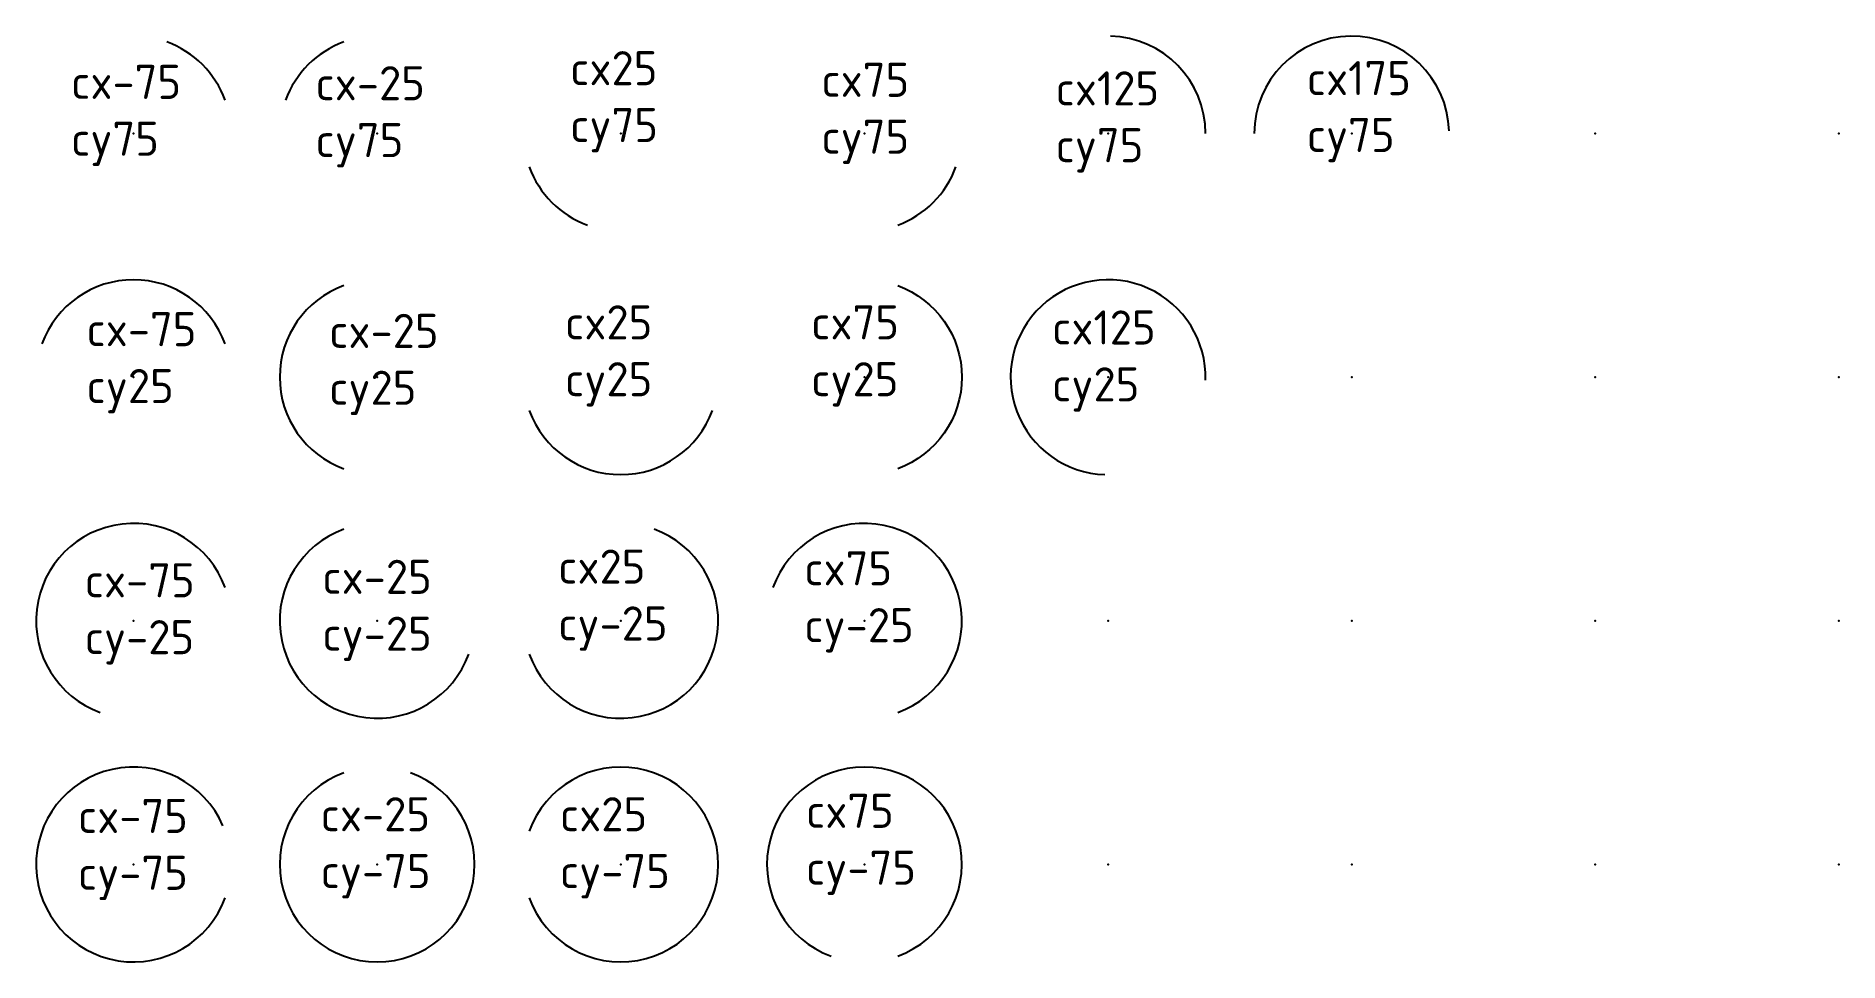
# Model space of a CAD drawing. Header units: millimetres. Extents: x -95 to 275, y -95 to 95.
import ezdxf

# ---------------------------------------------------------------- set-up
doc = ezdxf.new("R2010")
doc.units = ezdxf.units.MM
doc.layers.get('0').update_dxf_attribs({"color": 10})
doc.layers.add('Слой2', color=7, linetype='Continuous')
doc.styles.get("Standard").update_dxf_attribs({"font": 'arial.ttf'})

# ---------------------------------------------------------------- blocks, each defined once
blk = doc.blocks.new('*U4')
blk.add_point((0, 0))
blk = doc.blocks.new('*U5')
at = {"layer": 'Слой2', "color": 0, "linetype": 'ByBlock', "lineweight": -2, "transparency": 16777216}
for p in [(0, 0), (50, 0), (100, 0), (150, 0), (0, -50), (50, -50), (100, -50), (150, -50), (0, -100), (50, -100), (100, -100), (150, -100), (0, -150), (50, -150), (100, -150), (150, -150)]:
    blk.add_blockref('*U4', p, dxfattribs=at)
blk = doc.blocks.new('*U6')
blk.add_point((0, 0))
blk = doc.blocks.new('*U8')
at = {"layer": 'Слой2', "color": 0, "linetype": 'ByBlock', "lineweight": -2, "transparency": 16777216}
for p in [(0, 0), (50, 0), (100, 0), (150, 0), (0, -50), (50, -50), (100, -50), (150, -50), (0, -100), (50, -100), (100, -100), (150, -100), (0, -150), (50, -150), (100, -150), (150, -150)]:
    blk.add_blockref('*U6', p, dxfattribs=at)
blk = doc.blocks.new('*U9')
blk.add_point((0, 0))
blk = doc.blocks.new('*U11')
at = {"layer": 'Слой2', "color": 0, "linetype": 'ByBlock', "lineweight": -2, "transparency": 16777216}
for p in [(0, 0), (50, 0), (100, 0), (150, 0), (0, -50), (50, -50), (100, -50), (150, -50), (0, -100), (50, -100), (100, -100), (150, -100), (0, -150), (50, -150), (100, -150), (150, -150)]:
    blk.add_blockref('*U9', p, dxfattribs=at)

msp = doc.modelspace()

# ---------------------------------------------------------------- linework, layer by layer
for points in [[(-56.21, 81.84, 0.221695), (-68.16, 93.79, 1.869663)], [(-31.84, 93.79, 0.221695), (-43.79, 81.84, 1.24311)], [(145, 75, 0.407174), (125.48, 94.99, 2.871128)], [(194.99, 75.52, 0.986988), (155, 75, 1)], [(6.21, 68.16, 0.221695), (18.16, 56.21, -0.206895)], [(81.84, 56.21, 0.221695), (93.79, 68.16, 4.611843)], [(-56.21, 31.84, 0.700208), (-93.79, 31.84, 1.124479)], [(144.99, 24.36, 2.414214), (124.36, 5.01, -0.022441)], [(-31.84, 43.79, 0.700208), (-31.84, 6.21, 0.176327)], [(81.84, 43.79, -0.700208), (81.84, 6.21, -3.198874)], [(6.21, 18.16, 0.700208), (43.79, 18.16, -1.058863)], [(-56.21, -18.16, 1.569686), (-81.84, -43.79, 0.54616)], [(-31.84, -6.21, 1.569686), (-6.21, -31.84, -0.700208)], [(6.21, -31.84, 1.569686), (31.84, -6.21, 1.428148)], [(81.84, -43.79, 1.569686), (56.21, -18.16, 0.688057)], [(-56.65, -67.05, 5.214617), (-56.21, -81.84, -1.624284)], [(6.21, -81.84, 5.671282), (6.21, -68.16, -0.700208)], [(81.84, -93.79, 5.671282), (68.16, -93.79, 4.070508)], [(-31.84, -56.21, 5.671282), (-18.16, -56.21, 3.171595)]]:
    msp.add_lwpolyline(points, format="xyb")
msp.add_point((-25, 75))

# ---------------------------------------------------------------- block references
at = {"layer": 'Слой2'}
for name, p in [('*U5', (-75, 75)), ('*U8', (125, 75)), ('*U11', (125, 75))]:
    msp.add_blockref(name, p, dxfattribs=at)

# ---------------------------------------------------------------- texts
at = {"layer": 'Слой2', "char_height": 7, "width": 45.4043, "attachment_point": 1}
for s, insert in [('{\\fGOST type B|b0|i0|c0|p34;cx-75\\Pcy75}', (-87.82, 89.1)), ('{\\fGOST type B|b0|i0|c0|p34;cx-\\fGOST type B|b0|i0|c204|p34;2\\fGOST type B|b0|i0|c0|p34;5\\Pcy75}', (-37.66, 88.82)), ('{\\fGOST type B|b0|i0|c0|p34;cx\\fGOST type B|b0|i0|c204|p34;2\\fGOST type B|b0|i0|c0|p34;5\\Pcy75}', (14.6, 91.91)), ('{\\fGOST type B|b0|i0|c0|p34;cx\\fGOST type B|b0|i0|c204|p34;7\\fGOST type B|b0|i0|c0|p34;5\\Pcy75}', (66.16, 89.52)), ('{\\fGOST type B|b0|i0|c0|p34;cx\\fGOST type B|b0|i0|c204|p34;17\\fGOST type B|b0|i0|c0|p34;5\\Pcy75}', (165.78, 89.87)), ('{\\fGOST type B|b0|i0|c0|p34;cx\\fGOST type B|b0|i0|c204|p34;12\\fGOST type B|b0|i0|c0|p34;5\\Pcy75}', (114.22, 87.77)), ('{\\fGOST type B|b0|i0|c0|p34;cx\\fGOST type B|b0|i0|c204|p34;-7\\fGOST type B|b0|i0|c0|p34;5\\Pcy\\fGOST type B|b0|i0|c204|p34;2\\fGOST type B|b0|i0|c0|p34;5}', (-84.66, 38.35)), ('{\\fGOST type B|b0|i0|c0|p34;cx\\fGOST type B|b0|i0|c204|p34;-2\\fGOST type B|b0|i0|c0|p34;5\\Pcy\\fGOST type B|b0|i0|c204|p34;2\\fGOST type B|b0|i0|c0|p34;5}', (-34.86, 38)), ('{\\fGOST type B|b0|i0|c0|p34;cx\\fGOST type B|b0|i0|c204|p34;2\\fGOST type B|b0|i0|c0|p34;5\\Pcy\\fGOST type B|b0|i0|c204|p34;2\\fGOST type B|b0|i0|c0|p34;5}', (13.55, 39.75)), ('{\\fGOST type B|b0|i0|c0|p34;cx\\fGOST type B|b0|i0|c204|p34;7\\fGOST type B|b0|i0|c0|p34;5\\Pcy\\fGOST type B|b0|i0|c204|p34;2\\fGOST type B|b0|i0|c0|p34;5}', (64.06, 39.75)), ('{\\fGOST type B|b0|i0|c0|p34;cx\\fGOST type B|b0|i0|c204|p34;12\\fGOST type B|b0|i0|c0|p34;5\\Pcy\\fGOST type B|b0|i0|c204|p34;2\\fGOST type B|b0|i0|c0|p34;5}', (113.51, 38.7)), ('{\\fGOST type B|b0|i0|c0|p34;cx\\fGOST type B|b0|i0|c204|p34;2\\fGOST type B|b0|i0|c0|p34;5\\Pcy\\fGOST type B|b0|i0|c204|p34;-2\\fGOST type B|b0|i0|c0|p34;5}', (12.14, -10.37)), ('{\\fGOST type B|b0|i0|c0|p34;cx\\fGOST type B|b0|i0|c204|p34;7\\fGOST type B|b0|i0|c0|p34;5\\Pcy\\fGOST type B|b0|i0|c204|p34;-2\\fGOST type B|b0|i0|c0|p34;5}', (62.65, -10.72)), ('{\\fGOST type B|b0|i0|c0|p34;cx\\fGOST type B|b0|i0|c204|p34;-7\\fGOST type B|b0|i0|c0|p34;5\\Pcy\\fGOST type B|b0|i0|c204|p34;-2\\fGOST type B|b0|i0|c0|p34;5}', (-85.02, -13.18)), ('{\\fGOST type B|b0|i0|c0|p34;cx\\fGOST type B|b0|i0|c204|p34;-2\\fGOST type B|b0|i0|c0|p34;5\\Pcy\\fGOST type B|b0|i0|c204|p34;-2\\fGOST type B|b0|i0|c0|p34;5}', (-36.26, -12.47)), ('{\\fGOST type B|b0|i0|c0|p34;cx\\fGOST type B|b0|i0|c204|p34;-7\\fGOST type B|b0|i0|c0|p34;5\\Pcy\\fGOST type B|b0|i0|c204|p34;-7\\fGOST type B|b0|i0|c0|p34;5}', (-86.42, -61.54)), ('{\\fGOST type B|b0|i0|c0|p34;cx\\fGOST type B|b0|i0|c204|p34;-2\\fGOST type B|b0|i0|c0|p34;5\\Pcy\\fGOST type B|b0|i0|c204|p34;-7\\fGOST type B|b0|i0|c0|p34;5}', (-36.61, -61.19)), ('{\\fGOST type B|b0|i0|c0|p34;cx\\fGOST type B|b0|i0|c204|p34;2\\fGOST type B|b0|i0|c0|p34;5\\Pcy\\fGOST type B|b0|i0|c204|p34;-7\\fGOST type B|b0|i0|c0|p34;5}', (12.5, -61.19)), ('{\\fGOST type B|b0|i0|c0|p34;cx\\fGOST type B|b0|i0|c204|p34;7\\fGOST type B|b0|i0|c0|p34;5\\Pcy\\fGOST type B|b0|i0|c204|p34;-7\\fGOST type B|b0|i0|c0|p34;5}', (63, -60.49))]:
    msp.add_mtext(s, dxfattribs=dict(at, insert=insert))

doc.saveas('drawing.dxf')
